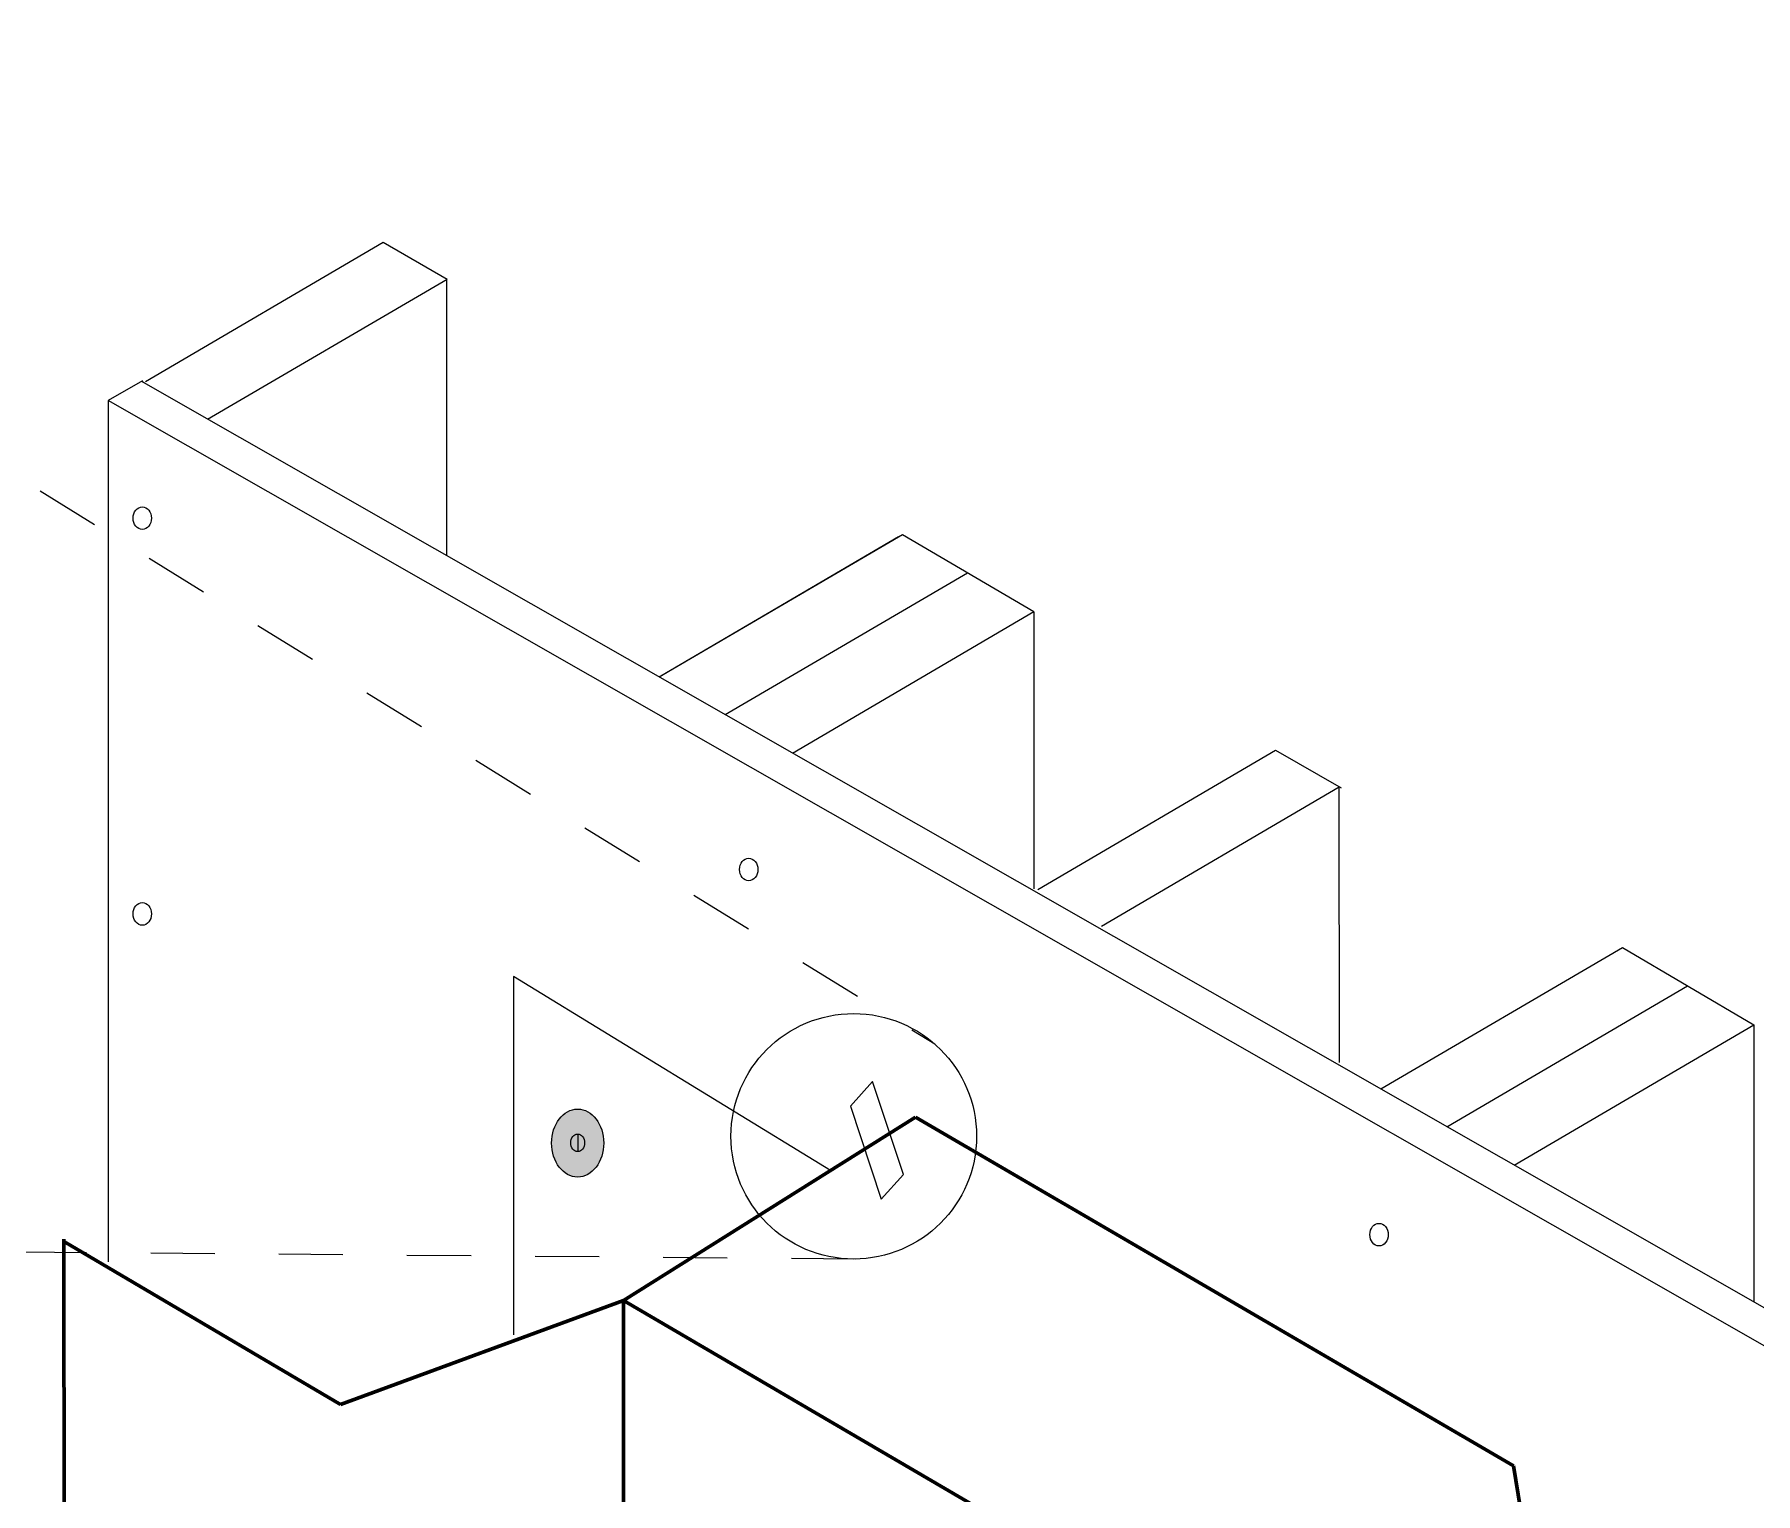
# Model space of a CAD drawing. Extents: x -1337 to 5791, y -3809 to 1769.
# Drawn here: x -729.9 to -488.1, y 403.9 to 608.9 of the extents above; entities that cross this region are included whole.
import ezdxf

# ---------------------------------------------------------------- set-up
doc = ezdxf.new("R2010")
doc.units = 0
doc.header["$MEASUREMENT"] = 0
doc.linetypes.add('AI-Linetype-10', pattern=[18, 9, -9])
doc.linetypes.add('AI-Linetype-11', pattern=[18, 9, -9])
for name, color, linetype, lineweight in [('G-ANNO-TTLB', 7, 'Continuous', 0), ('TYVEK', 7, 'Continuous', 0), ('WALL SCRATCH', 7, 'Continuous', 0)]:
    doc.layers.add(name, color=color, linetype=linetype, lineweight=lineweight)

# ---------------------------------------------------------------- blocks, each defined once
blk = doc.blocks.new('Block_146')
at = {"layer": 'WALL SCRATCH', "true_color": 0x003b71, "transparency": 33554687}
h = blk.add_hatch(color=156, dxfattribs=at)
h.dxf.hatch_style = 2
edge = h.paths.add_edge_path()
edge.add_ellipse((-653.6, 453.14), major_axis=(0, 4.78), ratio=0.766948, start_angle=0, end_angle=360)
at = {"layer": 'WALL SCRATCH', "color": 18, "lineweight": 25, "true_color": 0x080808}
blk.add_line((-653.6, 454.41), (-653.6, 451.94), dxfattribs=at)
at = {"layer": 'WALL SCRATCH', "color": 18, "lineweight": 25, "true_color": 0x000000}
blk.add_ellipse((-653.6, 453.14), major_axis=(0, 4.78), ratio=0.766948, dxfattribs=at)
at = {"layer": 'WALL SCRATCH', "color": 18, "lineweight": 25, "true_color": 0x080808}
blk.add_ellipse((-653.6, 453.17), major_axis=(0, 1.23), ratio=0.788846, dxfattribs=at)
blk = doc.blocks.new('Block_145')
at = {"layer": 'WALL SCRATCH'}
blk.add_blockref('Block_146', (0, 0), dxfattribs=at)
blk = doc.blocks.new('Block_144')
at = {"layer": 'WALL SCRATCH'}
blk.add_blockref('Block_145', (0, 0), dxfattribs=at)

msp = doc.modelspace()

# ---------------------------------------------------------------- hatches: boundary and pattern name
at = {"layer": 'G-ANNO-TTLB', "true_color": 0xff00ff, "transparency": 33554687}
h = msp.add_hatch(color=6, dxfattribs=at)
edge = h.paths.add_edge_path()
edge.add_spline(control_points=[(1773.02, -796.5), (1773.02, -796.5), (-1156.5, -796.5), (-1156.5, -796.5), (-1156.5, -796.5), (-1156.5, 1660.5), (-1156.5, 1660.5), (-1156.5, 1660.5), (1773.02, 1660.5), (1773.02, 1660.5), (1773.02, 1660.5), (1773.02, -796.5), (1773.02, -796.5)], knot_values=[0, 0, 0, 0, 1, 1, 1, 2, 2, 2, 3, 3, 3, 4, 4, 4, 4], degree=3, periodic=0)
edge = h.paths.add_edge_path()
edge.add_spline(control_points=[(-1147.5, 1651.5), (-1147.5, 1651.5), (-1147.5, -787.5), (-1147.5, -787.5), (-1147.5, -787.5), (1764.02, -787.5), (1764.02, -787.5), (1764.02, -787.5), (1764.02, 1651.5), (1764.02, 1651.5), (1764.02, 1651.5), (-1147.5, 1651.5), (-1147.5, 1651.5)], knot_values=[0, 0, 0, 0, 1, 1, 1, 2, 2, 2, 3, 3, 3, 4, 4, 4, 4], degree=3, periodic=0)
edge.add_line((-1147.5, 1651.5), (-1147.5, 1651.5))

# ---------------------------------------------------------------- linework, layer by layer
at = {"layer": 'G-ANNO-TTLB'}
for points in [[(1773.02, -796.5), (1773.02, -796.5), (-1156.5, -796.5), (-1156.5, -796.5), (-1156.5, -796.5), (-1156.5, 1660.5), (-1156.5, 1660.5), (-1156.5, 1660.5), (1773.02, 1660.5), (1773.02, 1660.5), (1773.02, 1660.5), (1773.02, -796.5), (1773.02, -796.5)], [(-1147.5, 1651.5), (-1147.5, 1651.5), (-1147.5, -787.5), (-1147.5, -787.5), (-1147.5, -787.5), (1764.02, -787.5), (1764.02, -787.5), (1764.02, -787.5), (1764.02, 1651.5), (1764.02, 1651.5), (1764.02, 1651.5), (-1147.5, 1651.5), (-1147.5, 1651.5)]]:
    msp.add_open_spline(points, degree=3, knots=[0, 0, 0, 0, 1, 1, 1, 2, 2, 2, 3, 3, 3, 4, 4, 4, 4], dxfattribs=at)
at = {"layer": 'TYVEK', "color": 18, "linetype": 'AI-Linetype-10', "lineweight": 25, "true_color": 0x000000}
msp.add_line((-775.05, 573.19), (-603.45, 467.06), dxfattribs=at)
at = {"layer": 'TYVEK', "color": 18, "lineweight": 60, "true_color": 0x000000}
for p, q in [((-647.17, 431.02), (-606.15, 456.77)), ((-606.15, 456.77), (-522.14, 407.8)), ((-725.67, 262.99), (-725.76, 439.63)), ((-725.67, 439.28), (-686.91, 416.42)), ((-686.91, 416.42), (-647.17, 431.02)), ((-647.17, 259.63), (-647.17, 431.02)), ((-513.38, 352.81), (-647.17, 431.02)), ((-513.29, 353.52), (-522.14, 407.8))]:
    msp.add_line(p, q, dxfattribs=at)
at = {"layer": 'TYVEK', "color": 18, "linetype": 'AI-Linetype-11', "lineweight": 25, "true_color": 0x000000}
msp.add_line((-614.58, 436.84), (-822.24, 438.57), dxfattribs=at)
at = {"layer": 'TYVEK', "color": 2, "lineweight": 25, "true_color": 0xffff00}
msp.add_lwpolyline([(-607.85, 448.73), (-612.17, 461.79), (-615.28, 458.33), (-610.96, 445.26)], close=True, dxfattribs=at)
at = {"layer": 'TYVEK', "color": 18, "lineweight": 25, "true_color": 0x000000}
msp.add_circle((-614.82, 454.09), 17.25, dxfattribs=at)
at = {"layer": 'WALL SCRATCH', "color": 33, "lineweight": 25, "true_color": 0xcc9966}
for p, q in [((-714.32, 560.13), (-680.91, 579.69)), ((-714.32, 560.13), (-680.91, 579.69)), ((-680.91, 579.69), (-671.94, 574.51)), ((-705.58, 554.82), (-671.94, 574.51)), ((-671.96, 535.65), (-671.96, 574.38)), ((-642.17, 518.63), (-607.99, 538.65)), ((-641.92, 518.78), (-608.51, 538.35)), ((-607.99, 538.65), (-589.53, 527.8)), ((-632.88, 513.33), (-598.83, 533.27)), ((-623.44, 507.94), (-589.53, 527.8)), ((-589.53, 527.79), (-589.53, 488.87)), ((-588.97, 488.76), (-555.56, 508.33)), ((-555.56, 508.33), (-546.35, 503.04)), ((-580.02, 483.63), (-546.61, 503.19)), ((-546.59, 464.45), (-546.61, 503.19)), ((-540.78, 460.74), (-506.85, 480.61)), ((-506.85, 480.61), (-488.39, 469.76)), ((-531.49, 455.44), (-497.7, 475.23)), ((-522.05, 450.05), (-488.39, 469.76)), ((-488.39, 469.75), (-488.39, 430.83))]:
    msp.add_line(p, q, dxfattribs=at)
at = {"layer": 'WALL SCRATCH', "color": 2, "lineweight": 25, "true_color": 0xffff00}
for p, q in [((-714.72, 560.23), (-719.53, 557.45)), ((-714.57, 559.98), (-714.83, 560.13)), ((-445.78, 406.5), (-714.58, 559.98)), ((-719.53, 557.45), (-719.53, 436.46)), ((-450.73, 403.97), (-719.53, 557.45))]:
    msp.add_line(p, q, dxfattribs=at)
at = {"layer": 'WALL SCRATCH', "color": 18, "lineweight": 25, "true_color": 0x000000}
for p, q in [((-618.1, 449.27), (-662.62, 476.54)), ((-662.62, 476.54), (-662.62, 426.19))]:
    msp.add_line(p, q, dxfattribs=at)
msp.add_lwpolyline([(-662.62, 476.54)], dxfattribs=at)
at = {"layer": 'WALL SCRATCH', "color": 8, "lineweight": 25, "true_color": 0x808080}
msp.add_lwpolyline([(-623.63, 474.31)], dxfattribs=at)
at = {"layer": 'WALL SCRATCH', "color": 252, "lineweight": 25, "true_color": 0x848484}
msp.add_lwpolyline([(-623.63, 470.79)], dxfattribs=at)
msp.add_lwpolyline([(-623.63, 470.79)], dxfattribs=at)
for centre in [(-714.76, 540.93), (-629.57, 491.57), (-714.76, 485.33), (-541.03, 440.27)]:
    msp.add_ellipse(centre, major_axis=(0, 1.59), ratio=0.812499, dxfattribs=at)

# ---------------------------------------------------------------- block references
at = {"layer": 'WALL SCRATCH'}
msp.add_blockref('Block_144', (0, 0), dxfattribs=at)

doc.saveas('drawing.dxf')
